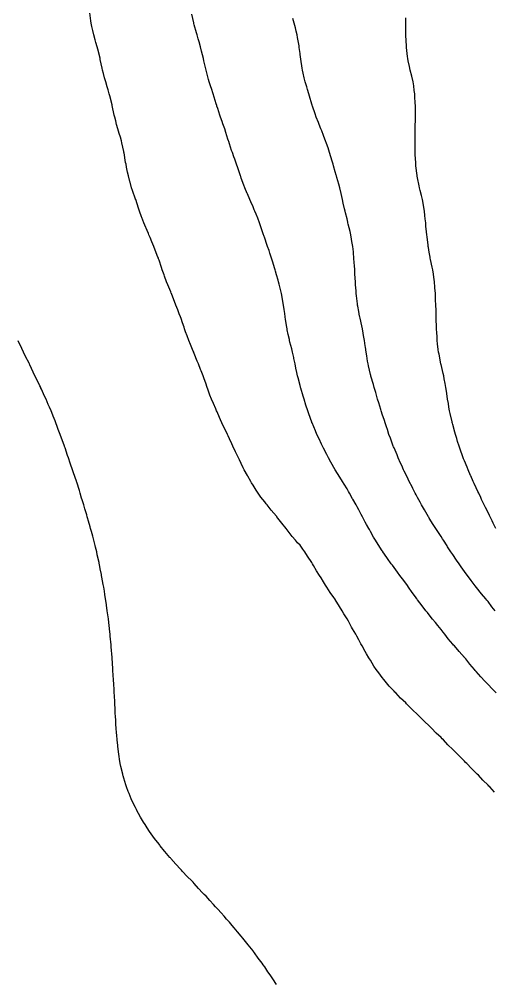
# Model space of a CAD drawing. Extents: x -717078 to -715000, y -984629 to -984000.
# Drawn here: x -715838.4 to -715798, y -984326 to -984244.2 of the extents above; entities that cross this region are included whole.
import ezdxf

# ---------------------------------------------------------------- set-up
doc = ezdxf.new("R2010")
doc.units = 0
doc.layers.add('buffer_B2_0_1_clip', color=7, linetype='Continuous')

msp = doc.modelspace()

# ---------------------------------------------------------------- linework, layer by layer
at = {"layer": 'buffer_B2_0_1_clip'}
for points in [[(-715797.942, -984309.942), (-715798.351, -984309.5), (-715798.428, -984309.428), (-715798.5, -984309.353), (-715798.932, -984308.932), (-715799.324, -984308.5), (-715799.414, -984308.414), (-715799.5, -984308.324), (-715799.92, -984307.92), (-715800.309, -984307.5), (-715800.407, -984307.407), (-715800.5, -984307.309), (-715800.915, -984306.915), (-715801.305, -984306.5), (-715801.405, -984306.405), (-715801.5, -984306.304), (-715801.914, -984305.914), (-715802.304, -984305.5), (-715802.405, -984305.405), (-715802.5, -984305.304), (-715802.915, -984304.915), (-715803.309, -984304.5), (-715803.407, -984304.407), (-715803.5, -984304.309), (-715803.92, -984303.92), (-715804.325, -984303.5), (-715804.415, -984303.415), (-715804.5, -984303.325), (-715804.932, -984302.932), (-715805.356, -984302.5), (-715805.43, -984302.43), (-715805.5, -984302.354), (-715805.943, -984301.943), (-715806.355, -984301.5), (-715806.426, -984301.426), (-715806.5, -984301.339), (-715806.91, -984300.91), (-715807.245, -984300.5), (-715807.362, -984300.362), (-715807.5, -984300.173), (-715807.8, -984299.8), (-715808.009, -984299.5), (-715808.212, -984299.212), (-715808.5, -984298.722), (-715808.587, -984298.587), (-715808.632, -984298.5), (-715808.838, -984298.162), (-715808.963, -984297.963), (-715809.218, -984297.5), (-715809.324, -984297.324), (-715809.5, -984296.98), (-715809.675, -984296.675), (-715809.758, -984296.5), (-715810.034, -984296.034), (-715810.109, -984295.891), (-715810.322, -984295.5), (-715810.39, -984295.39), (-715810.5, -984295.189), (-715810.764, -984294.764), (-715810.902, -984294.5), (-715811.141, -984294.141), (-715811.5, -984293.55), (-715811.521, -984293.521), (-715811.534, -984293.5), (-715811.622, -984293.378), (-715811.941, -984292.941), (-715812.225, -984292.5), (-715812.335, -984292.335), (-715812.5, -984292.045), (-715812.717, -984291.717), (-715812.837, -984291.5), (-715813.095, -984291.095), (-715813.344, -984290.656), (-715813.435, -984290.5), (-715813.46, -984290.46), (-715813.5, -984290.392), (-715813.866, -984289.866), (-715814.089, -984289.5), (-715814.265, -984289.265), (-715814.5, -984288.936), (-715814.714, -984288.714), (-715814.891, -984288.5), (-715815.173, -984288.173), (-715815.5, -984287.731), (-715815.605, -984287.605), (-715815.68, -984287.5), (-715816.053, -984287.053), (-715816.378, -984286.622), (-715816.471, -984286.5), (-715816.484, -984286.484), (-715816.5, -984286.464), (-715816.948, -984285.948), (-715817.304, -984285.5), (-715817.391, -984285.391), (-715817.5, -984285.242), (-715817.832, -984284.832), (-715818.071, -984284.5), (-715818.245, -984284.245), (-715818.5, -984283.812), (-715818.622, -984283.622), (-715818.688, -984283.5), (-715818.941, -984283.059), (-715818.985, -984282.985), (-715819.243, -984282.5), (-715819.331, -984282.331), (-715819.5, -984281.967), (-715819.66, -984281.66), (-715819.733, -984281.5), (-715819.965, -984281.035), (-715819.989, -984280.989), (-715820.223, -984280.5), (-715820.312, -984280.312), (-715820.5, -984279.878), (-715820.626, -984279.626), (-715820.682, -984279.5), (-715820.853, -984279.147), (-715820.95, -984278.95), (-715821.162, -984278.5), (-715821.267, -984278.267), (-715821.5, -984277.709), (-715821.568, -984277.568), (-715821.597, -984277.5), (-715821.674, -984277.326), (-715821.877, -984276.877), (-715822.039, -984276.5), (-715822.167, -984276.167), (-715822.345, -984275.655), (-715822.402, -984275.5), (-715822.428, -984275.428), (-715822.5, -984275.209), (-715822.69, -984274.69), (-715822.751, -984274.5), (-715822.921, -984274.079), (-715822.967, -984273.967), (-715823.155, -984273.5), (-715823.254, -984273.254), (-715823.5, -984272.615), (-715823.535, -984272.535), (-715823.549, -984272.5), (-715823.586, -984272.414), (-715823.834, -984271.834), (-715823.974, -984271.5), (-715824.117, -984271.117), (-715824.241, -984270.759), (-715824.334, -984270.5), (-715824.376, -984270.376), (-715824.5, -984269.993), (-715824.628, -984269.628), (-715824.669, -984269.5), (-715824.779, -984269.221), (-715824.904, -984268.904), (-715825.063, -984268.5), (-715825.187, -984268.187), (-715825.417, -984267.583), (-715825.449, -984267.5), (-715825.464, -984267.464), (-715825.5, -984267.367), (-715825.758, -984266.758), (-715825.865, -984266.5), (-715826.036, -984266.036), (-715826.074, -984265.926), (-715826.225, -984265.5), (-715826.297, -984265.297), (-715826.5, -984264.662), (-715826.542, -984264.542), (-715826.556, -984264.5), (-715826.593, -984264.407), (-715826.827, -984263.827), (-715826.958, -984263.5), (-715827.116, -984263.116), (-715827.266, -984262.734), (-715827.36, -984262.5), (-715827.401, -984262.401), (-715827.5, -984262.151), (-715827.699, -984261.699), (-715827.786, -984261.5), (-715827.967, -984261.033), (-715827.986, -984260.986), (-715828.165, -984260.5), (-715828.253, -984260.253), (-715828.485, -984259.515), (-715828.49, -984259.5), (-715828.493, -984259.493), (-715828.5, -984259.47), (-715828.75, -984258.75), (-715828.836, -984258.5), (-715828.968, -984258.032), (-715828.983, -984257.983), (-715829.112, -984257.5), (-715829.183, -984257.183), (-715829.261, -984256.739), (-715829.31, -984256.5), (-715829.343, -984256.343), (-715829.48, -984255.52), (-715829.484, -984255.5), (-715829.487, -984255.487), (-715829.5, -984255.425), (-715829.672, -984254.672), (-715829.706, -984254.5), (-715829.794, -984254.206), (-715829.888, -984253.888), (-715830.003, -984253.5), (-715830.111, -984253.111), (-715830.185, -984252.815), (-715830.269, -984252.5), (-715830.315, -984252.315), (-715830.487, -984251.513), (-715830.49, -984251.5), (-715830.492, -984251.492), (-715830.5, -984251.458), (-715830.694, -984250.694), (-715830.738, -984250.5), (-715830.841, -984250.159), (-715830.914, -984249.914), (-715831.039, -984249.5), (-715831.138, -984249.138), (-715831.23, -984248.77), (-715831.301, -984248.5), (-715831.34, -984248.34), (-715831.5, -984247.585), (-715831.516, -984247.516), (-715831.52, -984247.5), (-715831.526, -984247.474), (-715831.715, -984246.715), (-715831.763, -984246.5), (-715831.869, -984246.131), (-715831.927, -984245.927), (-715832.051, -984245.5), (-715832.134, -984245.134), (-715832.208, -984244.792), (-715832.273, -984244.5), (-715832.302, -984244.302), (-715832.385, -984243.615)], [(-715797.798, -984301.5), (-715798.15, -984301.15), (-715798.5, -984300.783), (-715798.639, -984300.639), (-715798.767, -984300.5), (-715799.117, -984300.117), (-715799.5, -984299.674), (-715799.583, -984299.583), (-715799.654, -984299.5), (-715800.043, -984299.043), (-715800.395, -984298.605), (-715800.48, -984298.5), (-715800.489, -984298.489), (-715800.5, -984298.476), (-715800.966, -984297.966), (-715801.366, -984297.5), (-715801.428, -984297.428), (-715801.5, -984297.339), (-715801.882, -984296.882), (-715802.178, -984296.5), (-715802.325, -984296.325), (-715802.5, -984296.104), (-715802.772, -984295.772), (-715802.984, -984295.5), (-715803.217, -984295.217), (-715803.5, -984294.858), (-715803.661, -984294.661), (-715803.785, -984294.5), (-715804.1, -984294.1), (-715804.5, -984293.564), (-715804.528, -984293.528), (-715804.548, -984293.5), (-715804.675, -984293.325), (-715804.95, -984292.95), (-715805.261, -984292.5), (-715805.362, -984292.362), (-715805.5, -984292.17), (-715805.787, -984291.787), (-715805.994, -984291.5), (-715806.211, -984291.211), (-715806.5, -984290.817), (-715806.637, -984290.637), (-715806.738, -984290.5), (-715807.057, -984290.057), (-715807.323, -984289.677), (-715807.447, -984289.5), (-715807.468, -984289.468), (-715807.5, -984289.419), (-715807.858, -984288.858), (-715808.077, -984288.5), (-715808.235, -984288.235), (-715808.5, -984287.773), (-715808.6, -984287.6), (-715808.657, -984287.5), (-715808.842, -984287.158), (-715808.954, -984286.954), (-715809.192, -984286.5), (-715809.3, -984286.3), (-715809.5, -984285.926), (-715809.653, -984285.653), (-715809.738, -984285.5), (-715810.009, -984285.009), (-715810.029, -984284.971), (-715810.285, -984284.5), (-715810.363, -984284.363), (-715810.5, -984284.127), (-715810.742, -984283.742), (-715810.893, -984283.5), (-715811.123, -984283.123), (-715811.5, -984282.5), (-715811.5, -984282.5), (-715811.501, -984282.499), (-715811.867, -984281.867), (-715812.071, -984281.5), (-715812.218, -984281.218), (-715812.5, -984280.676), (-715812.562, -984280.562), (-715812.595, -984280.5), (-715812.68, -984280.32), (-715812.887, -984279.887), (-715813.064, -984279.5), (-715813.194, -984279.194), (-715813.477, -984278.523), (-715813.487, -984278.5), (-715813.49, -984278.49), (-715813.5, -984278.463), (-715813.758, -984277.758), (-715813.846, -984277.5), (-715814, -984277), (-715814.001, -984276.999), (-715814.151, -984276.5), (-715814.232, -984276.232), (-715814.439, -984275.561), (-715814.457, -984275.5), (-715814.466, -984275.466), (-715814.5, -984275.328), (-715814.673, -984274.673), (-715814.717, -984274.5), (-715814.773, -984274.227), (-715814.854, -984273.854), (-715814.925, -984273.5), (-715815.026, -984273.026), (-715815.039, -984272.961), (-715815.137, -984272.5), (-715815.209, -984272.209), (-715815.357, -984271.643), (-715815.393, -984271.5), (-715815.412, -984271.412), (-715815.5, -984270.981), (-715815.589, -984270.589), (-715815.608, -984270.5), (-715815.627, -984270.373), (-715815.731, -984269.731), (-715815.765, -984269.5), (-715815.806, -984269.194), (-715815.854, -984268.854), (-715815.901, -984268.5), (-715815.987, -984268.013), (-715815.991, -984267.991), (-715816.078, -984267.5), (-715816.162, -984267.162), (-715816.288, -984266.712), (-715816.343, -984266.5), (-715816.375, -984266.375), (-715816.5, -984265.909), (-715816.595, -984265.595), (-715816.623, -984265.5), (-715816.673, -984265.327), (-715816.824, -984264.824), (-715816.917, -984264.5), (-715817.068, -984264.068), (-715817.142, -984263.858), (-715817.268, -984263.5), (-715817.327, -984263.327), (-715817.5, -984262.797), (-715817.578, -984262.578), (-715817.604, -984262.5), (-715817.656, -984262.344), (-715817.835, -984261.835), (-715817.943, -984261.5), (-715818.103, -984261.103), (-715818.248, -984260.752), (-715818.351, -984260.5), (-715818.394, -984260.394), (-715818.5, -984260.132), (-715818.693, -984259.693), (-715818.772, -984259.5), (-715818.98, -984259.02), (-715818.992, -984258.992), (-715819.203, -984258.5), (-715819.286, -984258.286), (-715819.5, -984257.681), (-715819.55, -984257.55), (-715819.567, -984257.5), (-715819.599, -984257.401), (-715819.804, -984256.804), (-715819.897, -984256.5), (-715820.059, -984256.059), (-715820.127, -984255.873), (-715820.263, -984255.5), (-715820.324, -984255.324), (-715820.5, -984254.774), (-715820.571, -984254.571), (-715820.593, -984254.5), (-715820.635, -984254.365), (-715820.816, -984253.816), (-715820.91, -984253.5), (-715821.066, -984253.066), (-715821.14, -984252.86), (-715821.269, -984252.5), (-715821.327, -984252.327), (-715821.5, -984251.772), (-715821.569, -984251.569), (-715821.591, -984251.5), (-715821.63, -984251.37), (-715821.808, -984250.808), (-715821.898, -984250.5), (-715822.047, -984250.047), (-715822.095, -984249.905), (-715822.23, -984249.5), (-715822.29, -984249.29), (-715822.5, -984248.503), (-715822.501, -984248.501), (-715822.501, -984248.5), (-715822.501, -984248.499), (-715822.69, -984247.69), (-715822.729, -984247.5), (-715822.799, -984247.201), (-715822.879, -984246.879), (-715822.965, -984246.5), (-715823.088, -984246.088), (-715823.168, -984245.832), (-715823.269, -984245.5), (-715823.318, -984245.318), (-715823.5, -984244.625), (-715823.528, -984244.528), (-715823.534, -984244.5), (-715823.544, -984244.456), (-715823.717, -984243.717)], [(-715797.901, -984294.5), (-715798.166, -984294.166), (-715798.5, -984293.726), (-715798.602, -984293.602), (-715798.685, -984293.5), (-715799.055, -984293.055), (-715799.479, -984292.521), (-715799.496, -984292.5), (-715799.498, -984292.498), (-715799.5, -984292.494), (-715799.933, -984291.933), (-715800.25, -984291.5), (-715800.355, -984291.355), (-715800.5, -984291.15), (-715800.775, -984290.775), (-715800.971, -984290.5), (-715801.187, -984290.187), (-715801.5, -984289.725), (-715801.593, -984289.593), (-715801.656, -984289.5), (-715801.945, -984289.055), (-715801.989, -984288.989), (-715802.3, -984288.5), (-715802.377, -984288.377), (-715802.5, -984288.183), (-715802.771, -984287.771), (-715802.948, -984287.5), (-715803.161, -984287.161), (-715803.5, -984286.618), (-715803.546, -984286.546), (-715803.575, -984286.5), (-715803.679, -984286.321), (-715803.916, -984285.916), (-715804.152, -984285.5), (-715804.275, -984285.275), (-715804.5, -984284.864), (-715804.629, -984284.629), (-715804.699, -984284.5), (-715804.904, -984284.096), (-715804.969, -984283.969), (-715805.203, -984283.5), (-715805.3, -984283.3), (-715805.5, -984282.888), (-715805.628, -984282.628), (-715805.692, -984282.5), (-715805.85, -984282.15), (-715805.943, -984281.943), (-715806.142, -984281.5), (-715806.247, -984281.247), (-715806.5, -984280.647), (-715806.544, -984280.544), (-715806.564, -984280.5), (-715806.601, -984280.399), (-715806.815, -984279.815), (-715806.93, -984279.5), (-715807.07, -984279.07), (-715807.138, -984278.862), (-715807.255, -984278.5), (-715807.315, -984278.315), (-715807.5, -984277.765), (-715807.569, -984277.569), (-715807.595, -984277.5), (-715807.637, -984277.363), (-715807.809, -984276.809), (-715807.904, -984276.5), (-715808.035, -984276.035), (-715808.063, -984275.937), (-715808.187, -984275.5), (-715808.255, -984275.255), (-715808.466, -984274.534), (-715808.476, -984274.5), (-715808.48, -984274.48), (-715808.5, -984274.394), (-715808.669, -984273.669), (-715808.708, -984273.5), (-715808.749, -984273.251), (-715808.822, -984272.822), (-715808.874, -984272.5), (-715808.937, -984272.063), (-715808.953, -984271.953), (-715809.019, -984271.5), (-715809.088, -984271.088), (-715809.126, -984270.874), (-715809.19, -984270.5), (-715809.242, -984270.242), (-715809.391, -984269.609), (-715809.414, -984269.5), (-715809.427, -984269.427), (-715809.5, -984269.036), (-715809.584, -984268.584), (-715809.599, -984268.5), (-715809.612, -984268.388), (-715809.696, -984267.696), (-715809.718, -984267.5), (-715809.733, -984267.267), (-715809.771, -984266.771), (-715809.79, -984266.5), (-715809.805, -984266.195), (-715809.828, -984265.828), (-715809.845, -984265.5), (-715809.868, -984265.132), (-715809.886, -984264.886), (-715809.91, -984264.5), (-715809.957, -984264.043), (-715809.965, -984263.965), (-715810.012, -984263.5), (-715810.08, -984263.08), (-715810.112, -984262.888), (-715810.176, -984262.5), (-715810.237, -984262.237), (-715810.397, -984261.603), (-715810.421, -984261.5), (-715810.436, -984261.436), (-715810.5, -984261.163), (-715810.633, -984260.633), (-715810.666, -984260.5), (-715810.711, -984260.289), (-715810.817, -984259.817), (-715810.884, -984259.5), (-715811, -984258.998), (-715811.115, -984258.5), (-715811.198, -984258.198), (-715811.368, -984257.632), (-715811.406, -984257.5), (-715811.425, -984257.425), (-715811.5, -984257.15), (-715811.649, -984256.649), (-715811.693, -984256.5), (-715811.771, -984256.229), (-715811.873, -984255.873), (-715811.982, -984255.5), (-715812.113, -984255.113), (-715812.252, -984254.748), (-715812.341, -984254.5), (-715812.382, -984254.382), (-715812.5, -984254.06), (-715812.659, -984253.659), (-715812.723, -984253.5), (-715812.869, -984253.131), (-715812.942, -984252.942), (-715813.125, -984252.5), (-715813.219, -984252.219), (-715813.447, -984251.553), (-715813.465, -984251.5), (-715813.473, -984251.473), (-715813.5, -984251.379), (-715813.698, -984250.698), (-715813.756, -984250.5), (-715813.869, -984250.131), (-715813.927, -984249.927), (-715814.064, -984249.5), (-715814.146, -984249.146), (-715814.235, -984248.765), (-715814.297, -984248.5), (-715814.324, -984248.324), (-715814.435, -984247.565), (-715814.445, -984247.5), (-715814.452, -984247.452), (-715814.5, -984247.07), (-715814.563, -984246.563), (-715814.571, -984246.5), (-715814.587, -984246.413), (-715814.707, -984245.707), (-715814.745, -984245.5), (-715814.833, -984245.167), (-715814.899, -984244.899), (-715815.011, -984244.5), (-715815.103, -984244.103)], [(-715797.826, -984287.5), (-715798.053, -984287.053), (-715798.161, -984286.839), (-715798.332, -984286.5), (-715798.386, -984286.386), (-715798.5, -984286.151), (-715798.72, -984285.72), (-715798.832, -984285.5), (-715799.044, -984285.044), (-715799.121, -984284.879), (-715799.298, -984284.5), (-715799.36, -984284.36), (-715799.5, -984284.051), (-715799.678, -984283.678), (-715799.765, -984283.5), (-715799.966, -984283.034), (-715799.987, -984282.987), (-715800.198, -984282.5), (-715800.284, -984282.284), (-715800.5, -984281.758), (-715800.577, -984281.577), (-715800.61, -984281.5), (-715800.67, -984281.33), (-715800.842, -984280.842), (-715800.964, -984280.5), (-715801.086, -984280.086), (-715801.161, -984279.839), (-715801.263, -984279.5), (-715801.313, -984279.313), (-715801.5, -984278.664), (-715801.537, -984278.537), (-715801.549, -984278.5), (-715801.563, -984278.437), (-715801.722, -984277.722), (-715801.773, -984277.5), (-715801.827, -984277.173), (-715801.875, -984276.875), (-715801.937, -984276.5), (-715802.011, -984276.011), (-715802.015, -984275.985), (-715802.088, -984275.5), (-715802.15, -984275.15), (-715802.221, -984274.779), (-715802.272, -984274.5), (-715802.312, -984274.312), (-715802.5, -984273.554), (-715802.511, -984273.511), (-715802.514, -984273.5), (-715802.517, -984273.483), (-715802.674, -984272.674), (-715802.707, -984272.5), (-715802.733, -984272.267), (-715802.79, -984271.79), (-715802.823, -984271.5), (-715802.842, -984271.158), (-715802.862, -984270.862), (-715802.882, -984270.5), (-715802.894, -984270.106), (-715802.902, -984269.902), (-715802.914, -984269.5), (-715802.925, -984269.075), (-715802.929, -984268.929), (-715802.94, -984268.5), (-715802.959, -984268.041), (-715802.963, -984267.963), (-715802.982, -984267.5), (-715803.021, -984267.021), (-715803.024, -984266.976), (-715803.062, -984266.5), (-715803.114, -984266.114), (-715803.154, -984265.846), (-715803.201, -984265.5), (-715803.249, -984265.249), (-715803.39, -984264.61), (-715803.412, -984264.5), (-715803.424, -984264.424), (-715803.5, -984263.999), (-715803.578, -984263.578), (-715803.592, -984263.5), (-715803.604, -984263.396), (-715803.691, -984262.691), (-715803.714, -984262.5), (-715803.736, -984262.264), (-715803.782, -984261.782), (-715803.808, -984261.5), (-715803.846, -984261.154), (-715803.875, -984260.875), (-715803.917, -984260.5), (-715803.998, -984260.002), (-715803.998, -984259.998), (-715804.082, -984259.5), (-715804.158, -984259.158), (-715804.271, -984258.729), (-715804.326, -984258.5), (-715804.354, -984258.354), (-715804.5, -984257.656), (-715804.527, -984257.527), (-715804.532, -984257.5), (-715804.536, -984257.464), (-715804.634, -984256.634), (-715804.65, -984256.5), (-715804.658, -984256.342), (-715804.69, -984255.69), (-715804.699, -984255.5), (-715804.701, -984255.299), (-715804.704, -984254.704), (-715804.706, -984254.5), (-715804.705, -984254.295), (-715804.695, -984253.695), (-715804.692, -984253.308), (-715804.681, -984252.681), (-715804.68, -984252.5), (-715804.682, -984252.318), (-715804.684, -984251.684), (-715804.687, -984251.5), (-715804.699, -984251.301), (-715804.727, -984250.727), (-715804.742, -984250.5), (-715804.782, -984250.218), (-715804.829, -984249.829), (-715804.878, -984249.5), (-715804.993, -984249.007), (-715804.995, -984248.995), (-715805.121, -984248.5), (-715805.183, -984248.183), (-715805.285, -984247.715), (-715805.328, -984247.5), (-715805.347, -984247.347), (-715805.441, -984246.559), (-715805.448, -984246.5), (-715805.45, -984246.45), (-715805.495, -984245.505), (-715805.495, -984245.5), (-715805.495, -984245.495), (-715805.5, -984244.94), (-715805.504, -984244.504), (-715805.504, -984244.5), (-715805.504, -984244.496), (-715805.5, -984244.029)], [(-715816.5, -984326.326), (-715816.83, -984325.83), (-715817.042, -984325.5), (-715817.229, -984325.229), (-715817.5, -984324.82), (-715817.636, -984324.636), (-715817.734, -984324.5), (-715818.064, -984324.064), (-715818.388, -984323.613), (-715818.469, -984323.5), (-715818.482, -984323.482), (-715818.5, -984323.457), (-715818.93, -984322.93), (-715819.26, -984322.5), (-715819.367, -984322.367), (-715819.5, -984322.193), (-715819.825, -984321.825), (-715820.097, -984321.5), (-715820.284, -984321.284), (-715820.5, -984321.021), (-715820.751, -984320.751), (-715820.971, -984320.5), (-715821.223, -984320.223), (-715821.5, -984319.895), (-715821.695, -984319.695), (-715821.873, -984319.5), (-715822.175, -984319.175), (-715822.5, -984318.797), (-715822.649, -984318.649), (-715822.792, -984318.5), (-715823.139, -984318.139), (-715823.5, -984317.719), (-715823.61, -984317.61), (-715823.713, -984317.5), (-715824.108, -984317.108), (-715824.5, -984316.682), (-715824.593, -984316.593), (-715824.681, -984316.5), (-715825.078, -984316.078), (-715825.5, -984315.583), (-715825.54, -984315.54), (-715825.575, -984315.5), (-715826.004, -984315.004), (-715826.033, -984314.967), (-715826.405, -984314.5), (-715826.447, -984314.447), (-715826.5, -984314.376), (-715826.885, -984313.885), (-715827.163, -984313.5), (-715827.301, -984313.301), (-715827.5, -984312.984), (-715827.696, -984312.696), (-715827.818, -984312.5), (-715828.073, -984312.073), (-715828.236, -984311.764), (-715828.38, -984311.5), (-715828.422, -984311.422), (-715828.5, -984311.256), (-715828.753, -984310.753), (-715828.864, -984310.5), (-715829.055, -984310.055), (-715829.121, -984309.879), (-715829.271, -984309.5), (-715829.332, -984309.332), (-715829.5, -984308.759), (-715829.561, -984308.561), (-715829.577, -984308.5), (-715829.597, -984308.403), (-715829.758, -984307.758), (-715829.809, -984307.5), (-715829.864, -984307.136), (-715829.909, -984306.909), (-715829.965, -984306.5), (-715830.017, -984306.017), (-715830.018, -984305.982), (-715830.065, -984305.5), (-715830.104, -984305.104), (-715830.113, -984304.887), (-715830.148, -984304.5), (-715830.175, -984304.175), (-715830.185, -984303.815), (-715830.208, -984303.5), (-715830.229, -984303.229), (-715830.239, -984302.761), (-715830.257, -984302.5), (-715830.277, -984302.277), (-715830.296, -984301.704), (-715830.312, -984301.5), (-715830.328, -984301.328), (-715830.355, -984300.645), (-715830.367, -984300.5), (-715830.38, -984300.38), (-715830.424, -984299.576), (-715830.432, -984299.5), (-715830.439, -984299.439), (-715830.499, -984298.5), (-715830.5, -984298.487), (-715830.575, -984297.575), (-715830.578, -984297.5), (-715830.583, -984297.417), (-715830.662, -984296.662), (-715830.672, -984296.5), (-715830.688, -984296.312), (-715830.756, -984295.756), (-715830.777, -984295.5), (-715830.814, -984295.186), (-715830.863, -984294.863), (-715830.904, -984294.5), (-715830.976, -984294.024), (-715830.984, -984293.984), (-715831.052, -984293.5), (-715831.119, -984293.119), (-715831.156, -984292.844), (-715831.212, -984292.5), (-715831.261, -984292.261), (-715831.365, -984291.635), (-715831.391, -984291.5), (-715831.411, -984291.411), (-715831.5, -984290.947), (-715831.575, -984290.575), (-715831.587, -984290.5), (-715831.61, -984290.39), (-715831.757, -984289.757), (-715831.807, -984289.5), (-715831.906, -984289.094), (-715831.945, -984288.945), (-715832.048, -984288.5), (-715832.149, -984288.149), (-715832.254, -984287.746), (-715832.322, -984287.5), (-715832.364, -984287.364), (-715832.5, -984286.874), (-715832.587, -984286.587), (-715832.612, -984286.5), (-715832.659, -984286.341), (-715832.822, -984285.822), (-715832.913, -984285.5), (-715833.051, -984285.051), (-715833.09, -984284.91), (-715833.21, -984284.5), (-715833.282, -984284.282), (-715833.5, -984283.571), (-715833.518, -984283.518), (-715833.524, -984283.5), (-715833.536, -984283.464), (-715833.778, -984282.778), (-715833.869, -984282.5), (-715834.032, -984282.032), (-715834.062, -984281.938), (-715834.208, -984281.5), (-715834.285, -984281.285), (-715834.5, -984280.639), (-715834.538, -984280.538), (-715834.551, -984280.5), (-715834.58, -984280.42), (-715834.812, -984279.812), (-715834.92, -984279.5), (-715835.08, -984279.08), (-715835.166, -984278.834), (-715835.287, -984278.5), (-715835.349, -984278.349), (-715835.5, -984277.951), (-715835.635, -984277.635), (-715835.688, -984277.5), (-715835.835, -984277.165), (-715835.937, -984276.937), (-715836.121, -984276.5), (-715836.241, -984276.241), (-715836.5, -984275.649), (-715836.549, -984275.549), (-715836.572, -984275.5), (-715836.641, -984275.359), (-715836.88, -984274.88), (-715837.059, -984274.5), (-715837.204, -984274.204), (-715837.5, -984273.566), (-715837.523, -984273.523), (-715837.534, -984273.5), (-715837.567, -984273.433), (-715837.861, -984272.861), (-715838.033, -984272.5), (-715838.189, -984272.189), (-715838.5, -984271.52)]]:
    msp.add_lwpolyline(points, dxfattribs=at)

doc.saveas('drawing.dxf')
